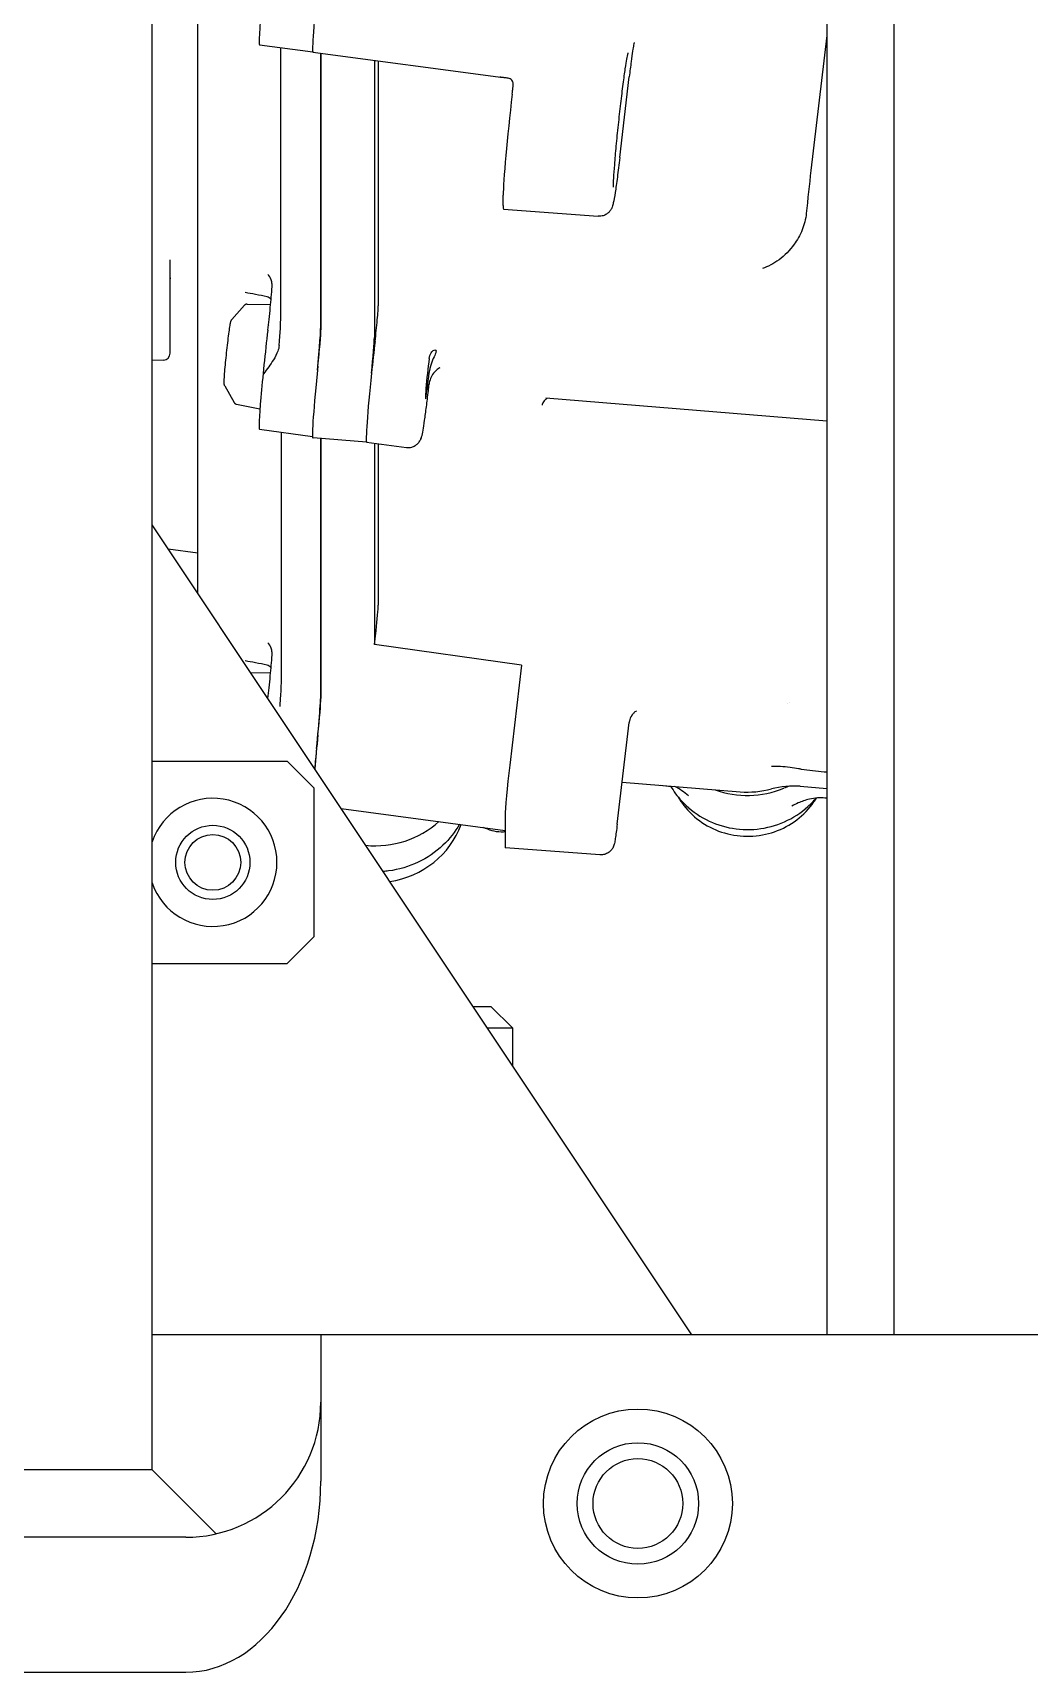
# Model space of a CAD drawing. Header units: millimetres. Extents: x 0 to 7722, y 0 to 5460.
# Drawn here: x 3373.8 to 3447.6, y 1262.6 to 1384.1 of the extents above; entities that cross this region are included whole.
import ezdxf

# ---------------------------------------------------------------- set-up
doc = ezdxf.new("R2010")
doc.units = ezdxf.units.MM
doc.header["$LTSCALE"] = 5
doc.layers.get('0').update_dxf_attribs({"linetype": 'CONTINUOUS'})

msp = doc.modelspace()

# ---------------------------------------------------------------- linework, layer by layer
for p, q in [((3432.632, 1457.589), (3432.632, 1287.589)), ((3437.632, 1287.589), (3437.632, 1457.589)), ((3382.632, 1277.589), (3382.632, 1412.589)), ((3386.026, 1342.499), (3386.026, 1396.424)), ((3432.632, 1383.845), (3431.456, 1373.843)), ((3390.588, 1383.171), (3394.534, 1382.644)), ((3392.165, 1362.948), (3392.165, 1382.96)), ((3394.549, 1382.615), (3408.648, 1380.732)), ((3395.137, 1382.537), (3395.137, 1362.044)), ((3395.137, 1362.568), (3395.137, 1382.537)), ((3417.821, 1382.108), (3417.888, 1382.439)), ((3399.101, 1382.007), (3399.101, 1361.474)), ((3399.391, 1381.969), (3399.391, 1363.816)), ((3417.288, 1374.808), (3417.991, 1380.782)), ((3409.318, 1379.503), (3409.335, 1379.647)), ((3408.65, 1371.258), (3408.65, 1372.015)), ((3408.68, 1370.978), (3415.69, 1370.461)), ((3383.962, 1360.304), (3383.962, 1367.241)), ((3388.535, 1362.801), (3389.489, 1363.871)), ((3389.686, 1363.958), (3391.413, 1363.925)), ((3383.476, 1359.804), (3382.632, 1359.782)), ((3388.012, 1357.904), (3388.717, 1356.657)), ((3432.632, 1355.273), (3411.797, 1356.976)), ((3388.891, 1356.53), (3390.624, 1356.19)), ((3390.588, 1354.679), (3394.516, 1354.154)), ((3392.216, 1336.07), (3392.216, 1354.461)), ((3398.527, 1353.724), (3394.568, 1354.043)), ((3395.137, 1353.997), (3395.137, 1334.72)), ((3395.137, 1335.279), (3395.137, 1353.997)), ((3398.527, 1353.724), (3401.474, 1353.331)), ((3399.101, 1353.648), (3399.101, 1338.72)), ((3399.391, 1353.609), (3399.391, 1341.642)), ((3392.632, 1332.589), (3382.632, 1347.589)), ((3383.814, 1345.817), (3386.026, 1345.532)), ((3399.101, 1338.72), (3399.224, 1339.77)), ((3410, 1337.191), (3399.101, 1338.72)), ((3389.915, 1336.664), (3391.413, 1336.635)), ((3391.671, 1337.131), (3391.671, 1337.131)), ((3410, 1337.191), (3409.129, 1329.782)), ((3392.598, 1334.531), (3392.598, 1334.531)), ((3429.718, 1334.352), (3429.718, 1334.352)), ((3422.632, 1287.589), (3392.632, 1332.589)), ((3417.099, 1325.416), (3417.986, 1332.961)), ((3382.632, 1330.089), (3392.632, 1330.089)), ((3392.632, 1330.089), (3394.632, 1328.089)), ((3432.632, 1329.266), (3432.429, 1329.282)), ((3394.632, 1317.089), (3394.632, 1328.089)), ((3417.466, 1328.535), (3426.208, 1327.82)), ((3420.326, 1328.301), (3421.08, 1328.208)), ((3430.665, 1328.224), (3432.632, 1328.063)), ((3396.637, 1326.582), (3408.794, 1324.958)), ((3408.794, 1326.038), (3408.794, 1323.806)), ((3415.819, 1323.149), (3408.81, 1323.666)), ((3394.632, 1317.089), (3392.632, 1315.089)), ((3382.632, 1315.089), (3392.632, 1315.089)), ((3406.416, 1311.913), (3407.745, 1311.913)), ((3407.745, 1311.913), (3409.332, 1310.325)), ((3407.475, 1310.325), (3409.332, 1310.325)), ((3409.332, 1310.325), (3409.332, 1307.539)), ((3395.132, 1287.589), (3382.632, 1287.589)), ((3395.132, 1287.589), (3395.132, 1276.731)), ((3472.632, 1287.589), (3395.132, 1287.589)), ((3382.632, 1277.589), (3362.632, 1277.589)), ((3382.632, 1277.589), (3387.377, 1272.844)), ((3385.132, 1272.589), (3332.132, 1272.589)), ((3310.132, 1262.589), (3385.132, 1262.589))]:
    msp.add_line(p, q)
for centre, radius in [((3387.132, 1322.589), 2.75), ((3387.132, 1322.589), 2.067), ((3418.632, 1275.089), 7), ((3418.632, 1275.089), 4.5), ((3418.632, 1275.089), 3.324)]:
    msp.add_circle(centre, radius)
for centre, radius, start, end in [((3383.462, 1360.304), 0.5, 271.5, 0), ((3387.132, 1322.589), 4.75, 198.67172, 161.32828), ((3385.132, 1282.589), 10, 270, 0)]:
    msp.add_arc(centre, radius, start, end)
for centre, major_axis, ratio, start_param, end_param in [((3391.162, 1388.535), (-0.574, -5.365), 0.0335194, 4.0737058, 6.2823071), ((3395.137, 1388.11), (-0.588, -5.495), 0.0335194, 4.7682156, 6.2823071), ((3409.319, 1377.702), (-0.638, -5.967), 0.0335325, 4.4093693, 5.9794804), ((3431.456, 1372.039), (-0.638, -5.968), 0.0335099, 4.4088426, 4.9476218), ((3409.319, 1376.948), (0.638, 5.969), 0.0335062, 2.838009, 3.1426929), ((3416.295, 1376.432), (-0.606, -5.972), 0.0363636, 0.0009952, 0.0014883), ((3391.496, 1357.261), (-0.638, -5.967), 0.0335208, 2.2252029, 2.837973), ((3399.168, 1361.919), (0.213, 1.99), 0.0335059, 4.3413955, 5.9796101), ((3391.162, 1360.043), (-0.574, -5.365), 0.0335194, 4.3392168, 6.2823071), ((3391.162, 1360.043), (0.415, 3.878), 0.0335181, 0.9294339, 0.9294874), ((3394.468, 1356.88), (-0.638, -5.967), 0.0335202, 1.946053, 2.8379815), ((3394.803, 1359.2), (-0.319, -2.985), 0.0335112, 2.2300904, 2.8379206), ((3398.766, 1358.629), (-0.319, -2.985), 0.0335109, 1.6404767, 2.8379249), ((3399.113, 1359.193), (-0.585, -5.469), 0.0335194, 4.3419675, 4.7830984), ((3395.137, 1359.618), (-0.596, -5.573), 0.0335194, 4.7654113, 6.2831853), ((3403.088, 1358.768), (-0.196, -1.83), 0.0335194, 4.0425163, 7.9165656), ((3399.113, 1359.193), (-0.585, -5.469), 0.0335194, 4.7830984, 6.2823071), ((3399.224, 1340.22), (-0.16, -1.492), 0.0335325, 1.2677767, 2.8378878), ((3391.162, 1332.754), (0.415, 3.878), 0.0335161, 0.929434, 0.9294874), ((3394.468, 1329.591), (-0.638, -5.967), 0.0335202, 1.8163575, 2.8379815), ((3394.803, 1331.877), (-0.319, -2.984), 0.0335235, 1.6282643, 2.8379575), ((3426.762, 1333.997), (3.111, 0), 0.953717, 0.1409038, 0.1409134), ((3395.137, 1332.329), (-0.585, -5.469), 0.0335194, 4.7693737, 5.2554468), ((3395.137, 1332.329), (0.585, 5.469), 0.0335194, 1.81594, 2.1138541), ((3409.129, 1328.881), (-0.319, -2.983), 0.0335325, 4.4093693, 5.9794804), ((3431.468, 1329.028), (-2.819, 0.639), 0.1012127, 5.0241813, 5.0718823), ((3426.763, 1333.997), (6.762, 0), 0.953717, 4.3476601, 5.1194733), ((3426.763, 1333.997), (6.5, 0), 0.953717, 4.6268678, 4.9870213), ((3430.153, 1322.522), (-6, 0), 0.953717, 4.6268678, 4.9870213), ((3431.815, 1322.822), (5.998, 0), 0.953717, 1.8980649, 1.9778838), ((3399.16, 1330.376), (-6.875, 0), 0.953717, 1.4681289, 2.3287194), ((3399.16, 1327.519), (6.75, 0), 0.953717, 4.8741844, 5.9467748), ((3409.129, 1326.651), (0.319, 2.985), 0.0335062, 2.838009, 3.1426929), ((3416.106, 1326.136), (-0.287, -2.987), 0.0392206, 0.0008589, 0.0013519), ((3385.132, 1276.731), (0, -14.142), 0.7071068, 0, 1.5707963)]:
    msp.add_ellipse(centre, major_axis=major_axis, ratio=ratio, start_param=start_param, end_param=end_param)
for points, knots in [([(3417.888, 1382.439), (3417.895, 1382.47), (3417.9, 1382.496), (3417.91, 1382.538), (3417.914, 1382.553), (3417.916, 1382.563), (3417.917, 1382.564), (3417.917, 1382.564)], [4.06553488, 4.06553488, 4.06553488, 4.06553488, 4.13193464, 4.13193464, 4.19833441, 4.19833441, 4.2233384, 4.2233384, 4.2233384, 4.2233384]), ([(3418.352, 1383.329), (3418.352, 1383.329), (3418.352, 1383.329), (3418.352, 1383.329), (3418.349, 1383.317), (3418.337, 1383.264), (3418.326, 1383.209), (3418.293, 1383.029), (3418.268, 1382.879), (3418.208, 1382.481), (3418.17, 1382.212), (3418.086, 1381.573), (3418.038, 1381.186), (3417.991, 1380.782)], [0.16975694, 0.16975694, 0.16975694, 0.16975694, 0.16986683, 0.16986683, 0.20206147, 0.20206147, 0.25860936, 0.25860936, 0.34837168, 0.34837168, 0.46063297, 0.46063297, 0.58850786, 0.58850786, 0.58850786, 0.58850786]), ([(3416.82, 1372.607), (3416.82, 1372.607), (3416.82, 1372.608), (3416.819, 1372.628), (3416.818, 1372.679), (3416.821, 1372.869), (3416.828, 1373.051), (3416.857, 1373.554), (3416.881, 1373.9), (3416.946, 1374.705), (3416.986, 1375.169), (3417.08, 1376.162), (3417.133, 1376.691), (3417.246, 1377.758), (3417.305, 1378.295), (3417.425, 1379.32), (3417.485, 1379.808), (3417.598, 1380.683), (3417.652, 1381.07), (3417.746, 1381.695), (3417.788, 1381.938), (3417.819, 1382.096), (3417.82, 1382.102), (3417.821, 1382.108)], [1.4525583, 1.4525583, 1.4525583, 1.4525583, 1.4803484, 1.4803484, 1.6186661, 1.6186661, 1.8642602, 1.8642602, 2.1653879, 2.1653879, 2.4793656, 2.4793656, 2.7964994, 2.7964994, 3.1143912, 3.1143912, 3.4318605, 3.4318605, 3.7470528, 3.7470528, 4.0529002, 4.0529002, 4.0655349, 4.0655349, 4.0655349, 4.0655349]), ([(3408.943, 1380.701), (3408.848, 1380.709), (3408.76, 1380.718), (3408.583, 1380.741), (3408.503, 1380.753), (3408.412, 1380.769), (3408.398, 1380.771), (3408.389, 1380.773)], [0.000000948, 0.000000948, 0.000000948, 0.000000948, 0.039956833, 0.039956833, 0.077266544, 0.077266544, 0.081210697, 0.081210697, 0.081210697, 0.081210697]), ([(3409.396, 1380.197), (3409.401, 1380.246), (3409.399, 1380.295), (3409.38, 1380.387), (3409.365, 1380.428), (3409.317, 1380.514), (3409.283, 1380.553), (3409.2, 1380.623), (3409.149, 1380.649), (3409.047, 1380.687), (3408.993, 1380.697), (3408.943, 1380.701)], [-0.082076712, -0.082076712, -0.082076712, -0.082076712, -0.069446035, -0.069446035, -0.057431888, -0.057431888, -0.041285936, -0.041285936, -0.021231806, -0.021231806, -0.000009907, -0.000009907, -0.000009907, -0.000009907]), ([(3409.335, 1379.647), (3409.345, 1379.735), (3409.356, 1379.826), (3409.376, 1380.011), (3409.386, 1380.104), (3409.396, 1380.197)], [0.000000002, 0.000000002, 0.000000002, 0.000000002, 0.02805048, 0.02805048, 0.056070477, 0.056070477, 0.056070477, 0.056070477]), ([(3417.288, 1374.808), (3417.228, 1374.295), (3417.167, 1373.801), (3417.052, 1372.927), (3416.996, 1372.537), (3416.897, 1371.895), (3416.853, 1371.643), (3416.788, 1371.345), (3416.772, 1371.265), (3416.708, 1371.101), (3416.693, 1371.064), (3416.655, 1370.991), (3416.637, 1370.958), (3416.582, 1370.873), (3416.54, 1370.818), (3416.44, 1370.715), (3416.38, 1370.665), (3416.235, 1370.57), (3416.145, 1370.528), (3415.949, 1370.47), (3415.841, 1370.455), (3415.719, 1370.459), (3415.705, 1370.46), (3415.69, 1370.461)], [0, 0, 0, 0, 0.16250345, 0.16250345, 0.32509646, 0.32509646, 0.49056925, 0.49056925, 0.57917893, 0.57917893, 0.60130115, 0.60130115, 0.61656377, 0.61656377, 0.6394958, 0.6394958, 0.66365166, 0.66365166, 0.69347522, 0.69347522, 0.72592998, 0.72592998, 0.73041813, 0.73041813, 0.73041813, 0.73041813]), ([(3431.113, 1370.669), (3431.072, 1370.256), (3430.963, 1369.839), (3430.643, 1369.05), (3430.427, 1368.682), (3429.889, 1367.939), (3429.497, 1367.547), (3428.682, 1366.938), (3428.258, 1366.72), (3427.875, 1366.588)], [-0.66214388, -0.66214388, -0.66214388, -0.66214388, -0.53519491, -0.53519491, -0.39917289, -0.39917289, -0.19958644, -0.19958644, 0, 0, 0, 0]), ([(3383.968, 1365.891), (3383.968, 1365.891), (3383.967, 1365.888), (3383.965, 1365.868), (3383.962, 1365.846), (3383.962, 1365.815)], [0.328314794, 0.328314794, 0.328314794, 0.328314794, 0.341735033, 0.341735033, 0.360828149, 0.360828149, 0.360828149, 0.360828149]), ([(3391.528, 1365.231), (3391.533, 1365.297), (3391.532, 1365.362), (3391.515, 1365.543), (3391.487, 1365.655), (3391.391, 1365.912), (3391.309, 1366.045), (3391.216, 1366.153), (3391.215, 1366.154), (3391.214, 1366.156)], [-0.15630885, -0.15630885, -0.15630885, -0.15630885, -0.12907918, -0.12907918, -0.07759647, -0.07759647, 0, 0, 0.00076018, 0.00076018, 0.00076018, 0.00076018]), ([(3391.447, 1364.286), (3391.434, 1364.305), (3391.419, 1364.323), (3391.371, 1364.373), (3391.334, 1364.402), (3391.252, 1364.449), (3391.206, 1364.468), (3391.158, 1364.479)], [0.072365533, 0.072365533, 0.072365533, 0.072365533, 0.079792845, 0.079792845, 0.093879285, 0.093879285, 0.108762923, 0.108762923, 0.108762923, 0.108762923]), ([(3391.204, 1362.017), (3391.235, 1362.271), (3391.265, 1362.537), (3391.329, 1363.107), (3391.361, 1363.409), (3391.417, 1363.968), (3391.442, 1364.224), (3391.49, 1364.746), (3391.511, 1365.004), (3391.528, 1365.231)], [0, 0, 0, 0, 0.08238926, 0.08238926, 0.17308978, 0.17308978, 0.25358629, 0.25358629, 0.34655992, 0.34655992, 0.34655992, 0.34655992]), ([(3389.686, 1363.958), (3389.664, 1363.958), (3389.642, 1363.956), (3389.604, 1363.947), (3389.586, 1363.94), (3389.557, 1363.926), (3389.545, 1363.919), (3389.524, 1363.904), (3389.515, 1363.897), (3389.5, 1363.883), (3389.494, 1363.877), (3389.489, 1363.871)], [1.877374869, 1.877374869, 1.877374869, 1.877374869, 1.886146994, 1.886146994, 1.894919119, 1.894919119, 1.903691244, 1.903691244, 1.912463369, 1.912463369, 1.921235493, 1.921235493, 1.921235493, 1.921235493]), ([(3388.012, 1357.904), (3388.002, 1357.921), (3387.996, 1357.936), (3387.986, 1357.963), (3387.983, 1357.975), (3387.978, 1358.002), (3387.976, 1358.015), (3387.971, 1358.066), (3387.97, 1358.101), (3387.971, 1358.21), (3387.974, 1358.291), (3387.987, 1358.54), (3388.001, 1358.734), (3388.035, 1359.154), (3388.055, 1359.382), (3388.1, 1359.854), (3388.126, 1360.105), (3388.178, 1360.599), (3388.206, 1360.849), (3388.262, 1361.318), (3388.29, 1361.543), (3388.342, 1361.94), (3388.367, 1362.118), (3388.412, 1362.406), (3388.432, 1362.518), (3388.457, 1362.63), (3388.463, 1362.656), (3388.476, 1362.697), (3388.481, 1362.711), (3388.493, 1362.737), (3388.498, 1362.747), (3388.512, 1362.771), (3388.522, 1362.786), (3388.535, 1362.801)], [0, 0, 0, 0, 0.00761591, 0.00761591, 0.01564977, 0.01564977, 0.02892309, 0.02892309, 0.06764912, 0.06764912, 0.12279279, 0.12279279, 0.20628681, 0.20628681, 0.28191534, 0.28191534, 0.35660565, 0.35660565, 0.43107685, 0.43107685, 0.505547, 0.505547, 0.58023211, 0.58023211, 0.65576131, 0.65576131, 0.6853561, 0.6853561, 0.70011763, 0.70011763, 0.70774315, 0.70774315, 0.71576749, 0.71576749, 0.71576749, 0.71576749]), ([(3392.043, 1360.876), (3392.032, 1360.741), (3391.999, 1360.604), (3391.872, 1360.25), (3391.754, 1360.03), (3391.407, 1359.475), (3391.143, 1359.132), (3390.88, 1358.787), (3390.879, 1358.786), (3390.877, 1358.784)], [0.000001, 0.000001, 0.000001, 0.000001, 0.05108883, 0.05108883, 0.13382434, 0.13382434, 0.26533281, 0.26533281, 0.26599084, 0.26599084, 0.26599084, 0.26599084]), ([(3394.919, 1359.343), (3394.951, 1359.646), (3394.981, 1359.943), (3395.026, 1360.421), (3395.052, 1360.708), (3395.078, 1361.019)], [0, 0, 0, 0, 0.09161399, 0.09161399, 0.15468841, 0.15468841, 0.15468841, 0.15468841]), ([(3403.161, 1359.909), (3403.166, 1359.946), (3403.172, 1359.982), (3403.215, 1360.174), (3403.289, 1360.321), (3403.429, 1360.495), (3403.512, 1360.55), (3403.637, 1360.572), (3403.676, 1360.539), (3403.676, 1360.403), (3403.637, 1360.294), (3403.512, 1360.011), (3403.429, 1359.837), (3403.289, 1359.472), (3403.215, 1359.232), (3403.172, 1358.97), (3403.166, 1358.923), (3403.161, 1358.876)], [0.8327469, 0.8327469, 0.8327469, 0.8327469, 0.84667183, 0.84667183, 0.91315995, 0.91315995, 0.98099082, 0.98099082, 1.04882168, 1.04882168, 1.11665254, 1.11665254, 1.1844834, 1.1844834, 1.25097153, 1.25097153, 1.26489646, 1.26489646, 1.26489646, 1.26489646]), ([(3403.946, 1359.227), (3403.946, 1359.227), (3403.938, 1359.224), (3403.902, 1359.207), (3403.867, 1359.188), (3403.78, 1359.131), (3403.726, 1359.09), (3403.606, 1358.981), (3403.538, 1358.907), (3403.392, 1358.71), (3403.317, 1358.575), (3403.211, 1358.298), (3403.176, 1358.155), (3403.159, 1358.01)], [0.23879157, 0.23879157, 0.23879157, 0.23879157, 0.26081665, 0.26081665, 0.29077963, 0.29077963, 0.32261882, 0.32261882, 0.36094849, 0.36094849, 0.41357255, 0.41357255, 0.4625263, 0.4625263, 0.4625263, 0.4625263]), ([(3401.474, 1353.331), (3401.582, 1353.316), (3401.692, 1353.32), (3401.897, 1353.358), (3401.988, 1353.393), (3402.157, 1353.479), (3402.225, 1353.531), (3402.347, 1353.639), (3402.39, 1353.692), (3402.462, 1353.791), (3402.486, 1353.832), (3402.529, 1353.913), (3402.543, 1353.947), (3402.578, 1354.032), (3402.59, 1354.072), (3402.649, 1354.27), (3402.673, 1354.406), (3402.744, 1354.805), (3402.783, 1355.054), (3402.868, 1355.641), (3402.913, 1355.977), (3403.007, 1356.712), (3403.056, 1357.111), (3403.123, 1357.685), (3403.141, 1357.847), (3403.159, 1358.01)], [5.0151551, 5.0151551, 5.0151551, 5.0151551, 5.0260127, 5.0260127, 5.0377936, 5.0377936, 5.052847, 5.052847, 5.0735152, 5.0735152, 5.099243, 5.099243, 5.1334033, 5.1334033, 5.1970193, 5.1970193, 5.4706286, 5.4706286, 5.7524838, 5.7524838, 6.034339, 6.034339, 6.3161943, 6.3161943, 6.4244312, 6.4244312, 6.4244312, 6.4244312]), ([(3411.917, 1356.967), (3411.896, 1356.958), (3411.866, 1356.943), (3411.768, 1356.877), (3411.69, 1356.804), (3411.571, 1356.626), (3411.535, 1356.519), (3411.527, 1356.464)], [0.24185188, 0.24185188, 0.24185188, 0.24185188, 0.31916669, 0.31916669, 0.45800008, 0.45800008, 0.59743088, 0.59743088, 0.59743088, 0.59743088]), ([(3388.717, 1356.657), (3388.721, 1356.65), (3388.725, 1356.642), (3388.737, 1356.626), (3388.744, 1356.617), (3388.761, 1356.598), (3388.772, 1356.588), (3388.798, 1356.568), (3388.813, 1356.558), (3388.849, 1356.541), (3388.869, 1356.534), (3388.891, 1356.53)], [4.969238466, 4.969238466, 4.969238466, 4.969238466, 4.97801059, 4.97801059, 4.986782715, 4.986782715, 4.99555484, 4.99555484, 5.004326965, 5.004326965, 5.01309909, 5.01309909, 5.01309909, 5.01309909]), ([(3394.541, 1354.046), (3394.543, 1354.045), (3394.545, 1354.045), (3394.548, 1354.045), (3394.55, 1354.045), (3394.554, 1354.044), (3394.555, 1354.044), (3394.559, 1354.044), (3394.561, 1354.044), (3394.564, 1354.043), (3394.566, 1354.043), (3394.568, 1354.043)], [5.01603330627, 5.01603330627, 5.01603330627, 5.01603330627, 5.01620895203, 5.01620895203, 5.01638459779, 5.01638459779, 5.01656024355, 5.01656024355, 5.01673588932, 5.01673588932, 5.01691153508, 5.01691153508, 5.01691153508, 5.01691153508]), ([(3391.528, 1337.942), (3391.533, 1338.008), (3391.532, 1338.073), (3391.515, 1338.254), (3391.487, 1338.366), (3391.391, 1338.623), (3391.309, 1338.756), (3391.216, 1338.864), (3391.215, 1338.865), (3391.214, 1338.866)], [-0.15630885, -0.15630885, -0.15630885, -0.15630885, -0.12907918, -0.12907918, -0.07759647, -0.07759647, 0, 0, 0.00076018, 0.00076018, 0.00076018, 0.00076018]), ([(3391.204, 1334.731), (3391.235, 1334.984), (3391.266, 1335.249), (3391.329, 1335.818), (3391.361, 1336.12), (3391.417, 1336.679), (3391.442, 1336.935), (3391.49, 1337.457), (3391.511, 1337.715), (3391.528, 1337.942)], [0.00026172, 0.00026172, 0.00026172, 0.00026172, 0.08238926, 0.08238926, 0.17308978, 0.17308978, 0.25358629, 0.25358629, 0.34655992, 0.34655992, 0.34655992, 0.34655992]), ([(3391.447, 1336.997), (3391.434, 1337.016), (3391.419, 1337.034), (3391.371, 1337.084), (3391.334, 1337.113), (3391.252, 1337.16), (3391.206, 1337.179), (3391.158, 1337.19)], [0.072365533, 0.072365533, 0.072365533, 0.072365533, 0.079792845, 0.079792845, 0.093879285, 0.093879285, 0.108762923, 0.108762923, 0.108762923, 0.108762923]), ([(3392.111, 1334.186), (3392.152, 1334.712), (3392.182, 1335.168), (3392.211, 1335.75), (3392.216, 1335.939), (3392.216, 1336.07)], [0, 0, 0, 0, 0.21089469, 0.21089469, 0.35339038, 0.35339038, 0.35339038, 0.35339038]), ([(3418.538, 1333.816), (3418.538, 1333.816), (3418.536, 1333.815), (3418.522, 1333.809), (3418.499, 1333.797), (3418.437, 1333.756), (3418.397, 1333.727), (3418.309, 1333.646), (3418.258, 1333.591), (3418.199, 1333.509), (3418.185, 1333.49), (3418.172, 1333.47)], [0.1984773, 0.1984773, 0.1984773, 0.1984773, 0.20856009, 0.20856009, 0.23463894, 0.23463894, 0.26047743, 0.26047743, 0.29037412, 0.29037412, 0.29928028, 0.29928028, 0.29928028, 0.29928028]), ([(3418.172, 1333.47), (3418.09, 1333.341), (3418.031, 1333.195), (3417.995, 1333.026), (3417.99, 1332.993), (3417.986, 1332.961)], [0, 0, 0, 0, 0.051485728, 0.051485728, 0.064414885, 0.064414885, 0.064414885, 0.064414885]), ([(3430.537, 1329.52), (3430.335, 1329.558), (3430.124, 1329.592), (3429.427, 1329.682), (3428.968, 1329.706), (3428.53, 1329.684), (3428.528, 1329.684), (3428.526, 1329.684)], [-0.24082474, -0.24082474, -0.24082474, -0.24082474, -0.16484098, -0.16484098, 0, 0, 0.00091206, 0.00091206, 0.00091206, 0.00091206]), ([(3432.429, 1329.282), (3431.896, 1329.326), (3431.256, 1329.388), (3430.722, 1329.485), (3430.694, 1329.49), (3430.665, 1329.496)], [-1.7220543, -1.7220543, -1.7220543, -1.7220543, -1.56137713, -1.56137713, -1.55256338, -1.55256338, -1.55256338, -1.55256338]), ([(3421.06, 1328.241), (3421.285, 1327.854), (3421.552, 1327.49), (3422.313, 1326.655), (3422.855, 1326.225), (3424.054, 1325.547), (3424.711, 1325.301), (3426.076, 1325.019), (3426.783, 1324.985), (3428.174, 1325.132), (3428.857, 1325.314), (3430.129, 1325.877), (3430.717, 1326.257), (3431.447, 1326.915), (3431.652, 1327.127), (3431.841, 1327.352)], [2.0754539, 2.0754539, 2.0754539, 2.0754539, 2.2866699, 2.2866699, 2.6063386, 2.6063386, 2.92851, 2.92851, 3.252228, 3.252228, 3.5761664, 3.5761664, 3.8989513, 3.8989513, 4.036894, 4.036894, 4.036894, 4.036894]), ([(3421.62, 1327.43), (3421.746, 1327.212), (3421.887, 1327.002), (3422.414, 1326.32), (3422.867, 1325.897), (3423.891, 1325.206), (3424.461, 1324.94), (3425.662, 1324.591), (3426.293, 1324.51), (3427.549, 1324.543), (3428.175, 1324.656), (3429.357, 1325.067), (3429.913, 1325.364), (3430.899, 1326.11), (3431.329, 1326.559), (3431.739, 1327.158), (3431.801, 1327.255), (3431.861, 1327.354)], [2.0738082, 2.0738082, 2.0738082, 2.0738082, 2.2062407, 2.2062407, 2.5256621, 2.5256621, 2.8465896, 2.8465896, 3.1685534, 3.1685534, 3.4908368, 3.4908368, 3.8126726, 3.8126726, 4.1333626, 4.1333626, 4.1939284, 4.1939284, 4.1939284, 4.1939284]), ([(3432.49, 1327.357), (3432.304, 1327.373), (3432.118, 1327.373), (3431.732, 1327.345), (3431.531, 1327.314), (3431.045, 1327.202), (3430.767, 1327.105), (3430.346, 1326.922), (3430.192, 1326.846), (3430.042, 1326.765)], [0, 0, 0, 0, 0.05672878, 0.05672878, 0.12346317, 0.12346317, 0.22713007, 0.22713007, 0.28938436, 0.28938436, 0.28938436, 0.28938436]), ([(3405.41, 1325.41), (3405.081, 1324.842), (3404.668, 1324.32), (3403.645, 1323.35), (3403.017, 1322.922), (3401.652, 1322.273), (3400.914, 1322.055), (3400.024, 1321.934), (3399.888, 1321.92), (3399.752, 1321.909)], [2.07501064, 2.07501064, 2.07501064, 2.07501064, 2.35952426, 2.35952426, 2.67967145, 2.67967145, 3.000918, 3.000918, 3.05840081, 3.05840081, 3.05840081, 3.05840081]), ([(3417.099, 1325.416), (3417.074, 1325.205), (3417.049, 1325.003), (3417.002, 1324.644), (3416.979, 1324.482), (3416.936, 1324.208), (3416.918, 1324.1), (3416.884, 1323.954), (3416.874, 1323.912), (3416.842, 1323.815), (3416.824, 1323.767), (3416.779, 1323.675), (3416.755, 1323.632), (3416.691, 1323.537), (3416.649, 1323.486), (3416.537, 1323.374), (3416.462, 1323.317), (3416.289, 1323.222), (3416.188, 1323.185), (3415.998, 1323.148), (3415.908, 1323.142), (3415.819, 1323.149)], [0, 0, 0, 0, 0.06648176, 0.06648176, 0.13338122, 0.13338122, 0.20373048, 0.20373048, 0.23149019, 0.23149019, 0.2507976, 0.2507976, 0.26632413, 0.26632413, 0.28643124, 0.28643124, 0.31435637, 0.31435637, 0.34588986, 0.34588986, 0.3726099, 0.3726099, 0.3726099, 0.3726099]), ([(3408.794, 1324.85), (3408.691, 1324.836), (3408.59, 1324.831), (3408.03, 1324.839), (3407.613, 1324.975), (3407.18, 1325.174)], [5.05503193, 5.05503193, 5.05503193, 5.05503193, 5.09300527, 5.09300527, 5.26861404, 5.26861404, 5.26861404, 5.26861404])]:
    msp.add_open_spline(points, degree=3, knots=knots)
for points in [[(3389.535, 1364.799), (3389.535, 1364.799), (3389.534, 1364.799), (3389.534, 1364.799)], [(3391.158, 1364.479), (3390.58, 1364.615), (3390, 1364.737), (3389.535, 1364.799)], [(3403.159, 1358.01), (3403.159, 1358.01), (3403.159, 1358.01), (3403.159, 1358.01)], [(3411.797, 1356.976), (3411.797, 1356.976), (3411.797, 1356.976), (3411.797, 1356.976)], [(3391.158, 1337.19), (3390.58, 1337.326), (3389.999, 1337.448), (3389.534, 1337.51)], [(3392.108, 1334.156), (3392.11, 1334.166), (3392.111, 1334.176), (3392.111, 1334.186)], [(3422.37, 1327.523), (3422.063, 1327.782), (3421.736, 1328.017), (3421.371, 1328.216)], [(3430.042, 1326.765), (3430.042, 1326.765), (3430.042, 1326.765), (3430.042, 1326.765)], [(3431.879, 1327.398), (3431.879, 1327.398), (3431.879, 1327.398), (3431.879, 1327.398)], [(3431.887, 1327.399), (3431.887, 1327.399), (3431.887, 1327.399), (3431.887, 1327.399)], [(3432.632, 1327.343), (3432.585, 1327.348), (3432.538, 1327.352), (3432.49, 1327.357)]]:
    msp.add_open_spline(points, degree=3)

doc.saveas('drawing.dxf')
